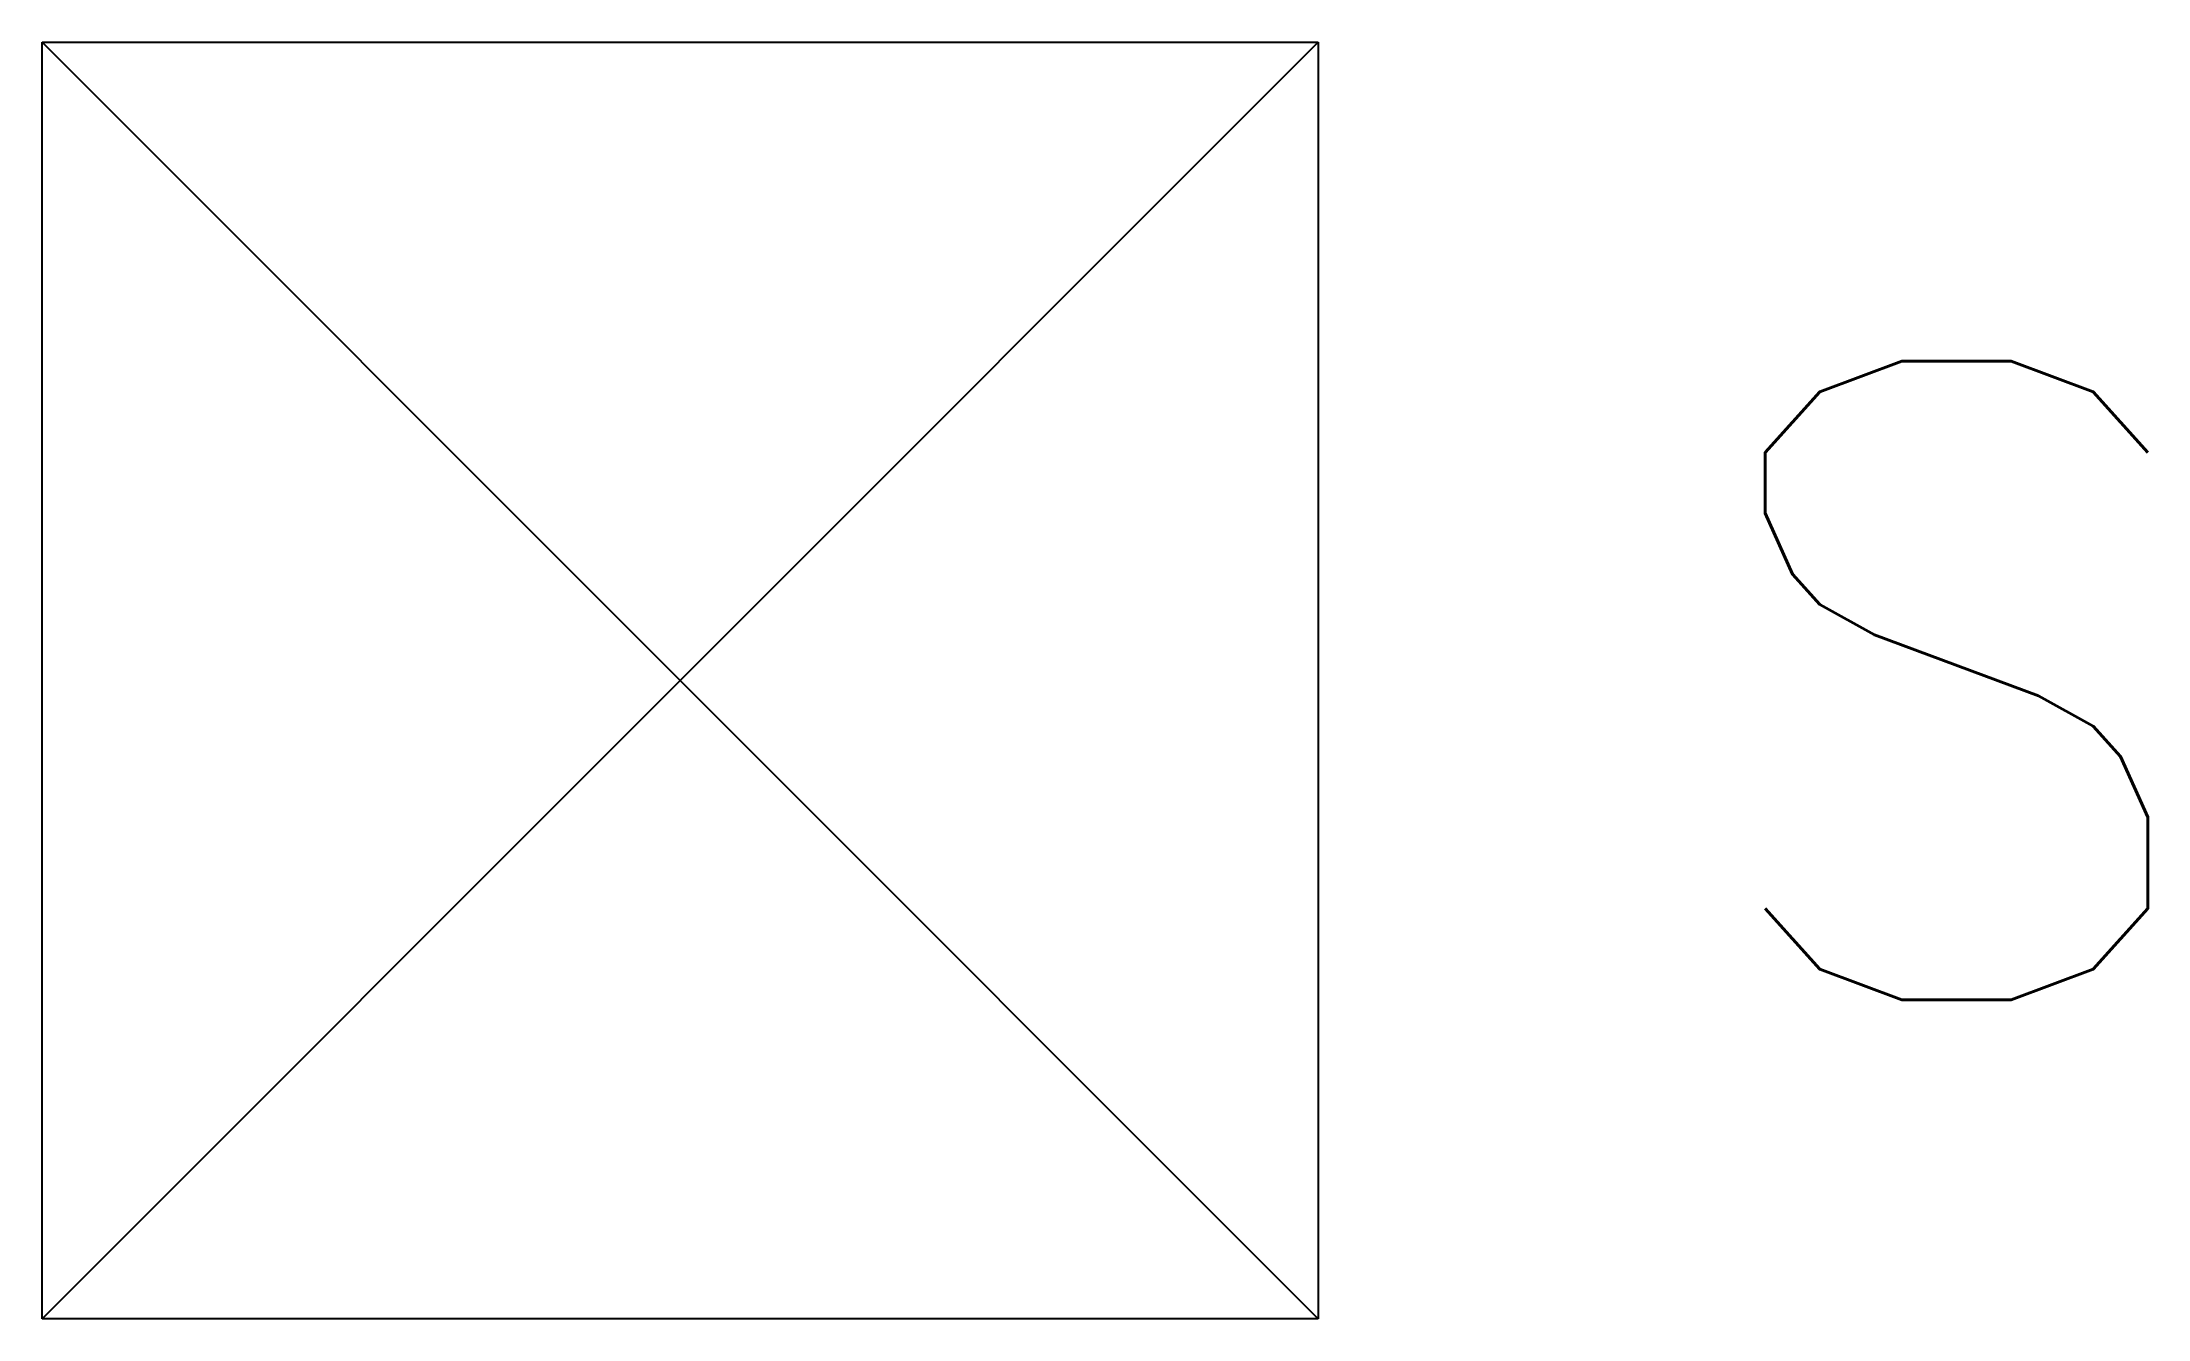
# Model space of a CAD drawing. Header units: metres. Extents: x -27348.79 to -27343.84, y 33402.77 to 33405.77.
import ezdxf
from ezdxf.enums import TextEntityAlignment as Align

# ---------------------------------------------------------------- set-up
doc = ezdxf.new("R2010")
doc.units = ezdxf.units.M
doc.styles.add('ROMANS', font='romans', dxfattribs={"height": 1.5})

# ---------------------------------------------------------------- blocks, each defined once
blk = doc.blocks.new('354090')
for p, q in [((-1.5, -1.5), (1.5, 1.5)), ((-1.5, 1.5), (1.5, -1.5)), ((-1.5, 1.5), (1.5, 1.5)), ((-1.5, -1.5), (-1.5, 1.5)), ((1.5, 1.5), (1.5, -1.5)), ((1.5, -1.5), (-1.5, -1.5))]:
    blk.add_line(p, q)
at = {"style": 'ROMANS'}
blk.add_text('S', height=1.5, dxfattribs=at).set_placement((3, 0), align=Align.MIDDLE)

msp = doc.modelspace()

# ---------------------------------------------------------------- block references
msp.add_blockref('354090', (-27347.2868, 33404.269))

doc.saveas('drawing.dxf')
